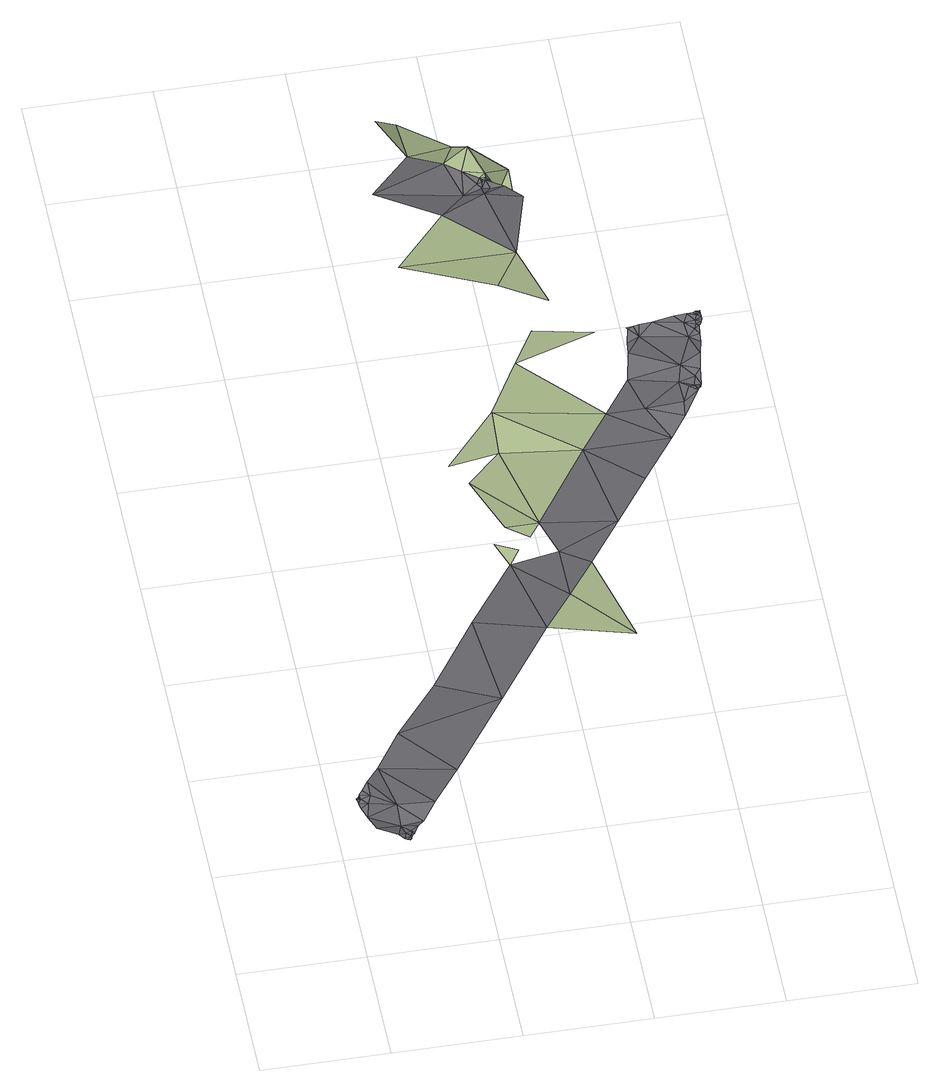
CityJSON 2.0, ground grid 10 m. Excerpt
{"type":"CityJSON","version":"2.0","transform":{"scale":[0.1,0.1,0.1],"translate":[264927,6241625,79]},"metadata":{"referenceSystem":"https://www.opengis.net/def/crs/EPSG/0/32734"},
"CityObjects":{
"terrain1":{"type":"TINRelief","geometry":[{"type":"CompositeSurface","lod":"1","boundaries":[[[0,1,2]],[[3,4,5]],[[6,7,8]],[[7,6,9]],[[7,10,8]],[[11,10,12]],[[3,13,4]],[[14,10,7]],[[14,12,10]],[[12,15,16]],[[15,12,14]],[[17,18,19]],[[18,17,20]],[[16,21,22]],[[23,24,25]],[[26,17,19]],[[24,27,25]],[[27,24,28]],[[29,28,30]],[[28,29,27]],[[31,32,30]],[[32,29,30]],[[33,34,31]],[[34,33,35]],[[31,34,32]],[[36,34,35]],[[35,37,36]],[[32,34,38]],[[34,36,38]],[[36,37,39]],[[40,29,32]],[[40,27,29]],[[38,36,39]],[[41,39,37]],[[32,38,40]],[[40,38,39]]]}]},
"road1":{"type":"Road","attributes":{"highway":"residential","name":"Rhodes Road","surface":"asphalt","lanes":2,"width":5.4,"oneway":"yes"},"geometry":[{"type":"MultiSurface","lod":"1","boundaries":[[[42,43,44]],[[45,46,47]],[[48,49,50]],[[51,45,52]],[[4,13,53]],[[4,53,0]],[[5,0,54]],[[5,54,42]],[[13,55,53]],[[56,57,58]],[[59,60,61]],[[58,59,56]],[[59,62,63]],[[64,65,66]],[[67,68,69]],[[70,63,71]],[[60,59,58]],[[72,73,15]],[[74,68,75]],[[76,77,69]],[[78,79,80]],[[81,82,83]],[[74,84,85]],[[86,80,87]],[[88,77,76]],[[75,84,74]],[[86,89,90]],[[91,92,85]],[[69,68,76]],[[85,93,74]],[[85,84,91]],[[43,42,94]],[[47,95,96]],[[45,47,52]],[[97,98,44]],[[43,97,44]],[[99,100,51]],[[101,97,102]],[[49,103,50]],[[104,105,50]],[[106,50,107]],[[50,105,48]],[[50,103,108]],[[104,50,106]],[[108,109,50]],[[50,109,107]],[[92,93,85]],[[74,93,110]],[[102,111,48]],[[112,105,104]],[[113,99,101]],[[47,46,95]],[[114,95,46]],[[115,116,117]],[[89,86,66]],[[49,48,111]],[[113,100,99]],[[118,119,96]],[[119,47,96]],[[52,119,120]],[[118,121,120]],[[47,119,52]],[[119,118,120]],[[86,78,80]],[[117,74,110]],[[75,68,67]],[[121,122,120]],[[122,99,120]],[[52,120,99]],[[51,52,99]],[[63,56,59]],[[15,14,72]],[[65,64,88]],[[74,117,68]],[[116,68,117]],[[61,62,59]],[[63,62,71]],[[83,70,81]],[[63,70,83]],[[66,65,116]],[[76,65,88]],[[76,68,116]],[[76,116,65]],[[113,105,112]],[[101,48,105]],[[115,89,116]],[[78,86,90]],[[123,66,124]],[[81,66,86]],[[122,125,99]],[[125,98,101]],[[71,126,70]],[[105,113,101]],[[102,48,101]],[[124,81,126]],[[63,83,56]],[[127,86,87]],[[123,64,66]],[[89,66,116]],[[86,127,81]],[[126,81,70]],[[73,72,128]],[[55,129,14]],[[125,101,99]],[[101,98,97]],[[82,73,83]],[[58,57,128]],[[56,83,57]],[[66,81,124]],[[82,81,127]],[[55,14,7]],[[73,128,57]],[[72,14,129]],[[42,54,94]],[[53,55,7]],[[0,5,4]],[[83,73,57]],[[82,15,73]]]}]},
"road2":{"type":"Road","attributes":{"highway":"residential","name":"Selbourne Road","surface":"asphalt","lanes":1,"width":5.6,"oneway":"yes"},"geometry":[{"type":"MultiSurface","lod":"1","boundaries":[[[130,20,131]],[[24,130,28]],[[130,131,28]],[[131,20,132]],[[132,20,17]],[[30,28,131]],[[30,131,133]],[[134,131,132]],[[131,134,133]],[[133,31,30]],[[134,132,135]],[[136,133,134]],[[41,132,17]],[[31,133,136]],[[134,35,136]],[[31,136,33]],[[135,35,134]],[[136,35,33]],[[132,37,135]],[[135,37,35]],[[37,132,41]]]}]}
},
"vertices":[
[163,303,81],[172,317,81],[155,326,81],[242,209,90],[201,262,85],[177,226,91],[167,345,77],[193,348,74],[149,398,73],[184,335,74],[177,428,69],[137,418,73],[179,470,69],[224,298,78],[240,422,67],[264,458,64],[206,520,65],[230,649,46],[140,645,51],[209,609,56],[183,700,42],[271,547,58],[225,555,60],[154,820,24],[171,780,24],[172,834,2],[244,590,53],[208,800,7],[195,762,31],[216,776,31],[207,752,31],[219,743,31],[224,747,31],[221,741,31],[224,743,31],[223,740,31],[231,738,12],[235,726,37],[234,745,12],[244,736,12],[245,765,12],[247,713,37],
[130,154,98],[46,125,106],[83,83,104],[30,9,116],[32,8,116],[35,11,116],[13,60,113],[5,62,113],[5,57,113],[26,12,118],[32,14,116],[202,313,78],[123,242,90],[252,341,72],[330,475,64],[324,462,62],[336,470,64],[334,475,64],[337,472,64],[338,475,64],[339,477,59],[335,480,59],[349,535,55],[346,540,55],[340,533,55],[353,549,55],[348,549,55],[352,547,55],[337,489,59],[340,480,59],[308,427,62],[294,460,62],[350,554,55],[353,552,55],[348,545,55],[351,544,55],[301,552,54],[296,551,54],[297,550,54],[328,502,59],[287,495,58],[324,486,58],[353,555,55],[352,556,55],[304,541,54],[294,536,54],[350,543,55],[316,554,54],[306,553,54],[353,558,55],[352,558,55],[350,558,55],[83,180,94],[35,8,116],[36,11,116],[24,91,108],[60,47,111],[30,27,111],[11,21,118],[31,49,111],[13,74,113],[4,60,113],[3,53,113],[10,52,113],[3,55,113],[2,57,113],[3,59,113],[2,58,113],[348,557,55],[8,66,113],[4,48,113],[7,38,113],[34,7,116],[333,556,55],[339,548,55],[343,557,55],[38,13,116],[36,13,116],[36,16,116],[39,15,116],[42,20,116],[348,527,55],[345,512,59],[48,29,111],[342,496,59],[292,522,58],[322,448,62],[280,384,68],
[137,736,36],[204,727,31],[218,716,42],[216,737,31],[219,732,31],[225,731,31],[220,738,31]
]}
